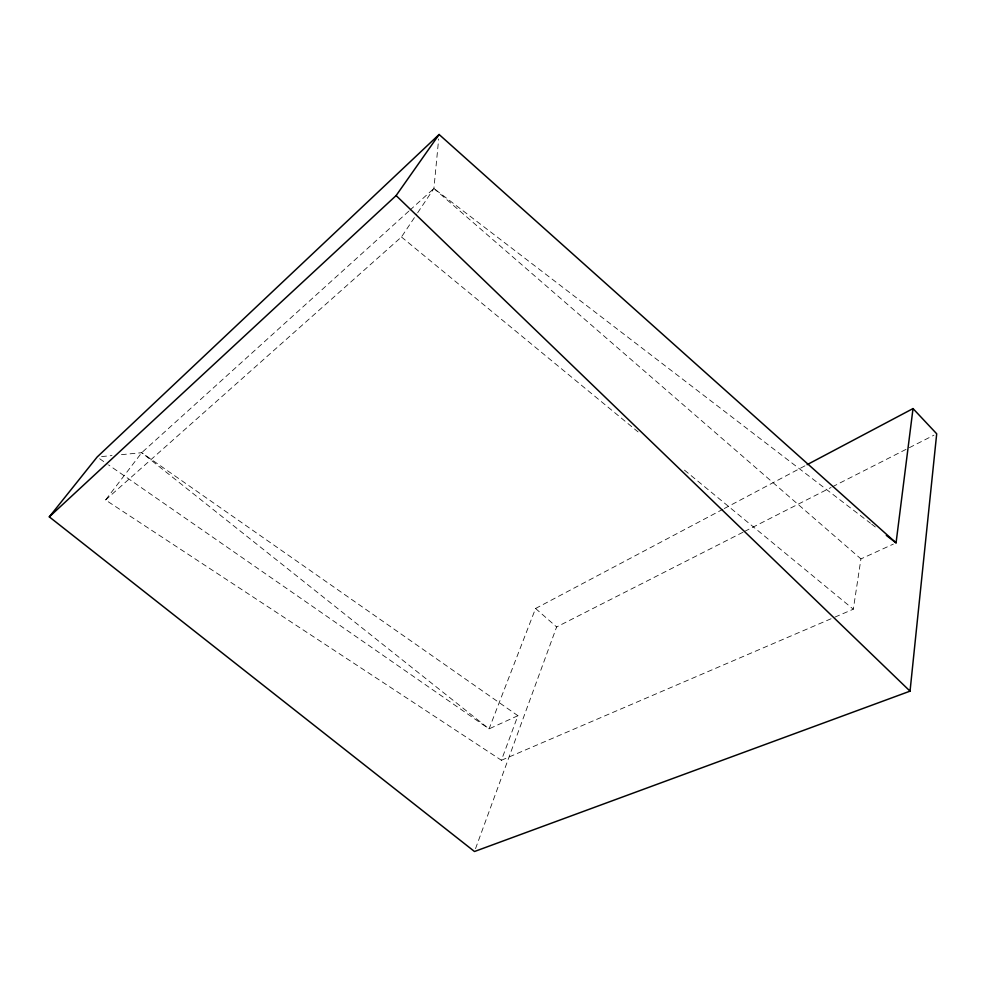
<?xml version="1.0" encoding="UTF-8"?>
<svg xmlns="http://www.w3.org/2000/svg" width="986" height="986" viewBox="0 0 986 986"><rect width="100%" height="100%" fill="white"/><g stroke="black" fill="none" stroke-linecap="round" stroke-linejoin="round"><path stroke-width="0.74" stroke-dasharray="4.93 3.7" d="M417.682 212.729L433.902 188.474L438.671 138.989M834.932 617.1L853.309 609.212L860.938 558.914L893.365 544.099M475.535 848.626L556.622 626.96L743.234 532.12M408.796 211.177L141.713 452.697L105.551 499.988L501.406 760.268L517.896 715.7L141.713 452.697L117.95 455.002M722.948 509.257L535.571 608.485L489.068 728.876L108.522 464.899M105.551 499.988L401.462 236.985L416.831 214.011M409.942 210.154L433.902 188.474L870.453 523.221M724.303 508.529L805.772 465.392M744.603 531.417L831.05 487.491M832.418 486.788L933.952 435.183M517.896 715.7L489.068 728.876L141.713 452.697M501.406 760.268L833.515 617.704M101.595 456.58L111.997 455.569M99.672 458.761L107.252 464.024M871.673 524.158L875.334 526.968M401.462 236.985L633.332 427.998M634.516 428.984L638.09 431.917M684.457 470.125L853.309 609.212M433.902 188.474L860.938 558.914M535.571 608.485L556.622 626.96"/><path stroke-width="1.48" d="M913.024 408.586L896.064 542.867L439.103 134.49L97.146 457.011L49.3 516.861L474.488 851.51L910.041 691.149L936.7 433.791L913.024 408.586L807.127 464.665M49.3 516.861L396.113 195.573L439.103 134.49M886.315 535.386L896.064 542.867M396.113 195.573L910.041 691.149"/></g></svg>
